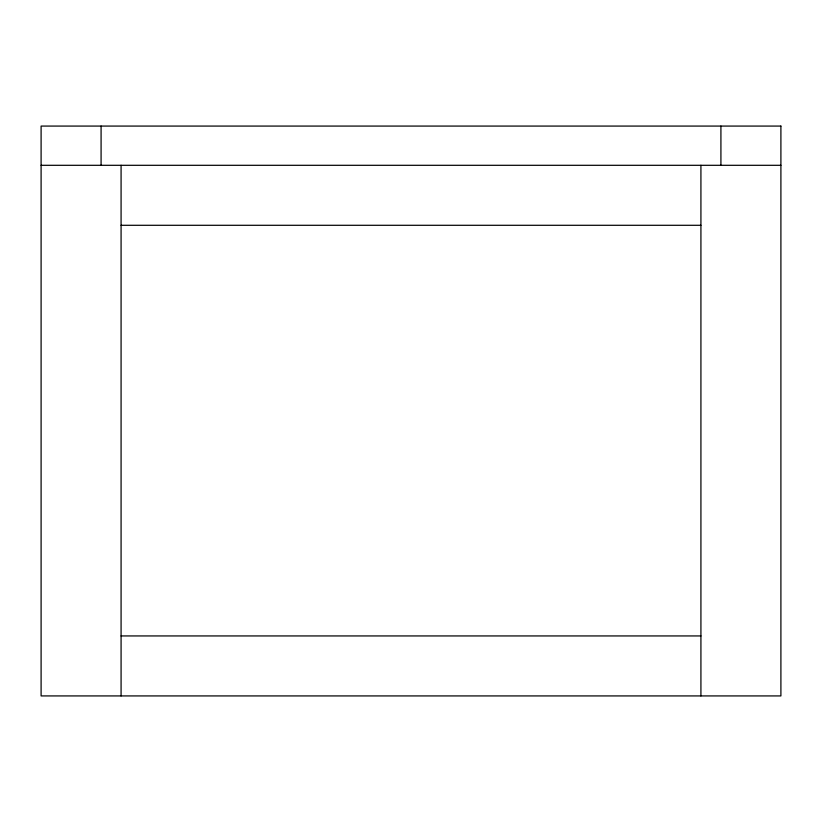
<?xml version="1.0" encoding="UTF-8"?>
<svg xmlns="http://www.w3.org/2000/svg" width="822" height="822" viewBox="0 0 822 822"><rect width="100%" height="100%" fill="white"/><g stroke="black" fill="none" stroke-linecap="round" stroke-linejoin="round"><path stroke-width="1.23" d="M41.1 165.304L780.9 165.304M121.081 225.29L700.919 225.29M121.081 635.94L700.919 635.94M720.915 126.074L720.915 165.304M700.919 165.304L700.919 695.926M121.081 165.304L121.081 695.926M101.085 126.074L101.085 165.304M780.9 126.074L41.1 126.074L41.1 695.926L780.9 695.926L780.9 126.074"/></g></svg>
